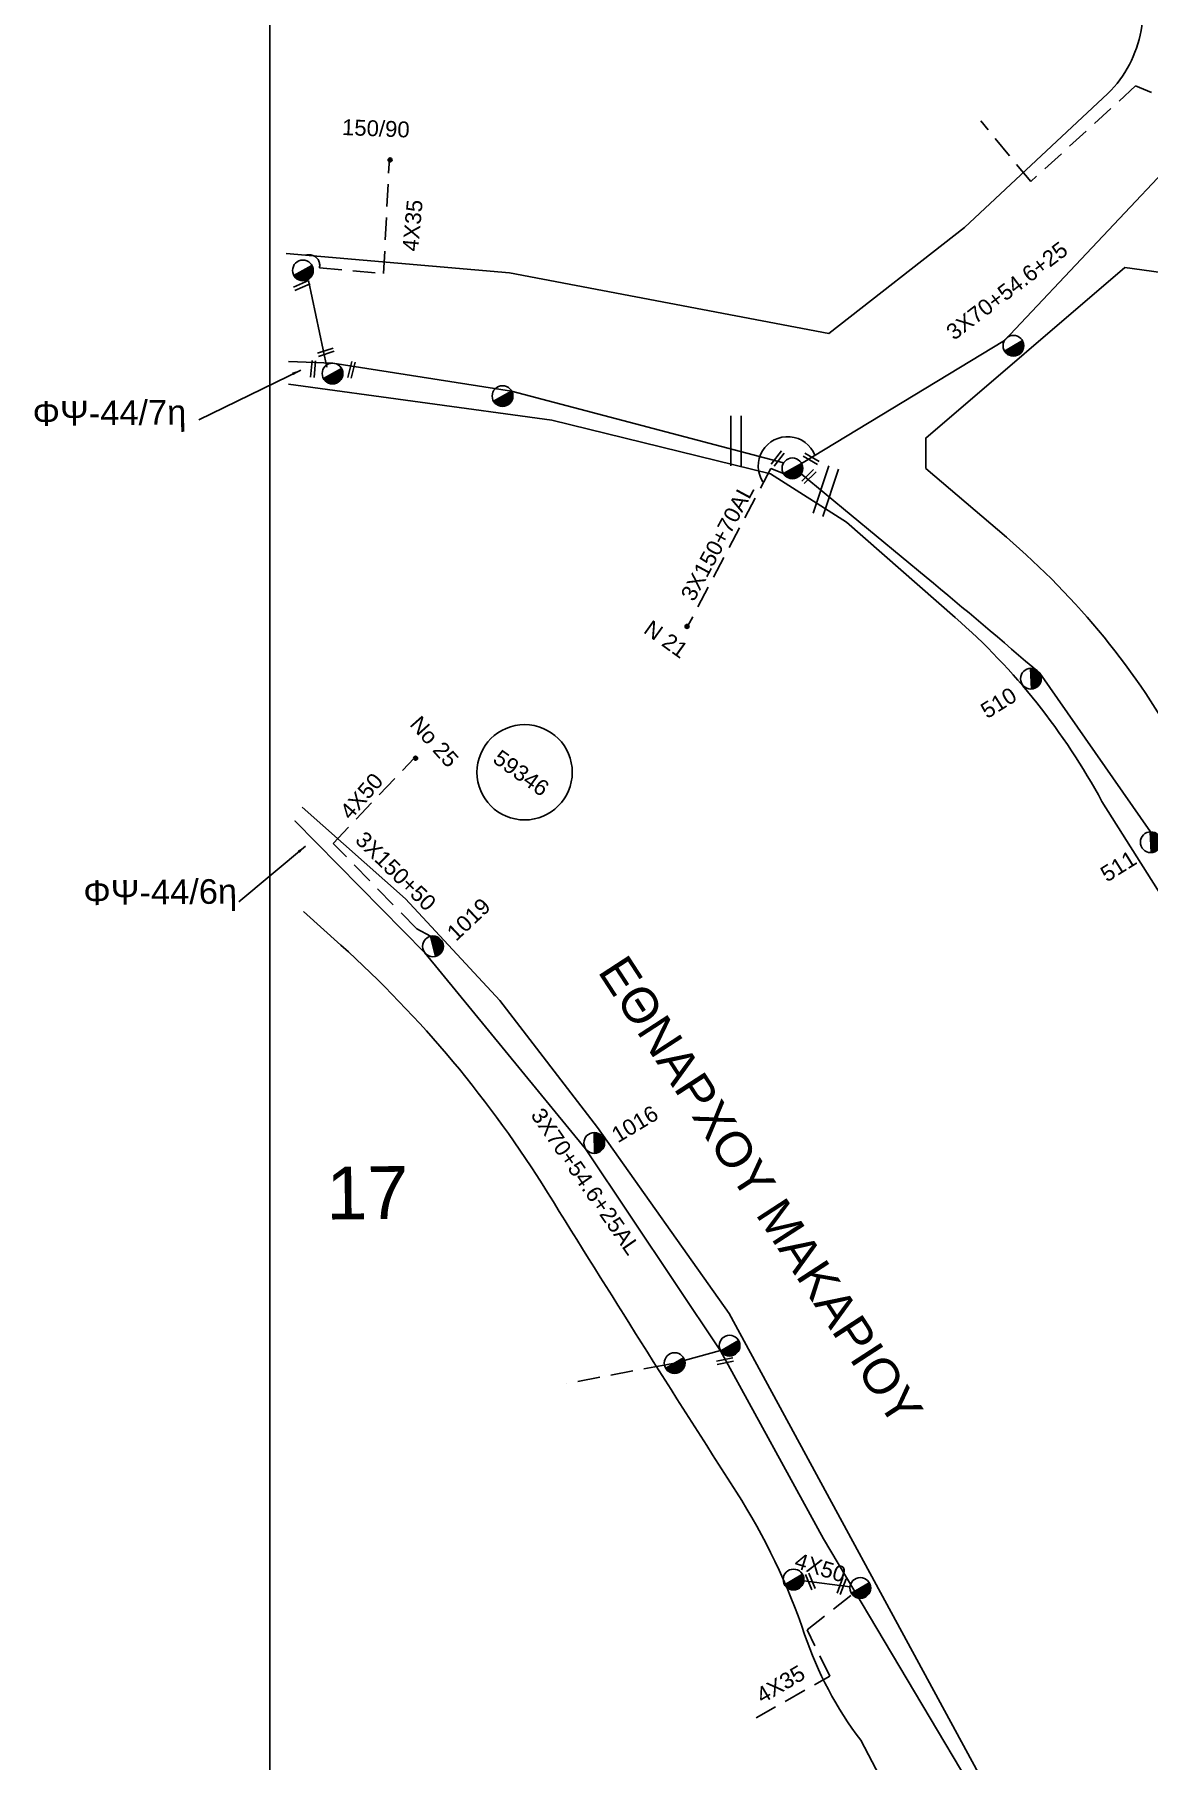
# Model space of a CAD drawing. Header units: millimetres. Extents: x 898 to 5598, y 789 to 3443.
# Drawn here: x 898 to 1024.7, y 1149.1 to 1345.3 of the extents above; entities that cross this region are included whole.
import ezdxf

# ---------------------------------------------------------------- set-up
doc = ezdxf.new("R2010")
doc.units = ezdxf.units.MM
doc.linetypes.add('DASHED', pattern=[19.05, 12.7, -6.35])
for name, color, linetype in [('Άγνωστα', 7, 'Continuous'), ('Επιγραφές - Σχήματα', 7, 'Continuous'), ('Καλώδια ΧΤ   3x150+70AL', 7, 'DASHED'), ('Καλώδια ΧΤ   3x150AL+50CU', 7, 'DASHED'), ('Μηχανική τομή', 7, 'Continuous'), ('Στύλος ΦΜ', 7, 'Continuous'), ('Στύλος ΦΜ @ 1', 7, 'Continuous'), ('Συνδέσεις', 7, 'Continuous'), ('Συνεστραμμένα ΧΤ   3x70+54.6+25 AL', 7, 'SYN_LINE'), ('Τομή', 7, 'Continuous'), ('Υπόβαθρο ΔΕΗ', 7, 'Continuous'), ('Υπόγεια καλώδια Παροχών ΧΤ   4x16CU', 7, 'DASHED'), ('Υπόγεια καλώδια Παροχών ΧΤ   4x50AL', 7, 'DASHED')]:
    doc.layers.add(name, color=color, linetype=linetype)
doc.styles.add('arial', font='arial.ttf')
doc.styles.get("Standard").update_dxf_attribs({"font": 'arial.ttf'})
doc.linetypes.add('SYN_LINE', pattern='A,0.5,-0.0001,["/\\/\\/\\/",Standard,S=0.1,R=0,X=0,Y=-0.05],-0.25', length=0.7501)
doc.dimstyles.new('ISO-25', dxfattribs={"dimtxt": 2.5, "dimasz": 2.5, "dimexe": 1.25, "dimexo": 0.625, "dimtad": 1, "dimtxsty": 'Standard', "dimcen": 2.5, "dimadec": 0, "dimazin": 0, "dimtfac": 1, "dimtmove": 0, "dimatfit": 3, "dimfxl": 1, "dimarcsym": 0})

# ---------------------------------------------------------------- blocks, each defined once
blk = doc.blocks.new('ΥΠΑΡΧΩΝ ΤΣΙΜΕΝΤΕΝΙΟΣ ΣΤΥΛΟΣ')
at = {"layer": 'Στύλος ΦΜ'}
blk.add_hatch(color=7, dxfattribs=at).paths.add_polyline_path([(-1.29, -2.28, 0.574793), (2.62, 0, 0.268822), (1.3, 2.27)])
at = {"layer": 'Στύλος ΦΜ', "color": 7}
blk.add_line((-1.29, -2.28), (1.3, 2.27), dxfattribs=at)
blk.add_circle((0, 0), 2.62, dxfattribs=at)
at = {"layer": 'Στύλος ΦΜ', "flags": 4}
for tag, p in [('ΑΡΙΘΜΟΣ', (-4.68, 8.05)), ('ΤΥΠΟΣ', (-4.91, 3.03))]:
    blk.add_attdef(tag, p, '', height=4, dxfattribs=at)
blk = doc.blocks.new('ΤΟΜΗ')
at = {"layer": 'Τομή', "ltscale": 40}
for p, q in [((-5.68, 0), (5.68, 0)), ((5.68, -2.33), (-5.68, -2.33))]:
    blk.add_line(p, q, dxfattribs=at)
blk = doc.blocks.new('ΜΗΧΑΝΙΚΗ ΤΟΜΗ')
at = {"layer": 'Μηχανική τομή', "ltscale": 40}
for p, q in [((-1.89, 0.78), (1.89, 0.78)), ((1.89, 0), (-1.89, 0))]:
    blk.add_line(p, q, dxfattribs=at)
blk = doc.blocks.new('_ΣΥΝΔΕΣΗ')
at = {"layer": 'Συνδέσεις', "linetype": 'SYN_LINE', "ltscale": 40}
blk.add_hatch(color=256, dxfattribs=at).paths.add_polyline_path([(0.5, -0.01, 1), (-0.5, -0.01, 1)])
at = {"layer": 'Συνδέσεις'}
blk.add_circle((0, -0.01), 0.5, dxfattribs=at)

msp = doc.modelspace()

# ---------------------------------------------------------------- linework, layer by layer
at = {"layer": 'Άγνωστα', "color": 133, "linetype": 'DASHED', "ltscale": 0.2}
msp.add_lwpolyline([(1031.25, 1333.8), (1031.7, 1334.18, 0.719322), (1030.73, 1336.69, -0.153231), (1028.57, 1337.27), (1023.24, 1339.47), (1011.32, 1328.6), (1005.62, 1335.5)], format="xyb", dxfattribs=at)
at = {"layer": 'Άγνωστα', "color": 173, "linetype": 'DASHED', "ltscale": 0.2}
msp.add_lwpolyline([(928.19, 1319.62, -0.896964), (930.43, 1318.8), (937.72, 1318.16), (938.38, 1331.17)], format="xyb", dxfattribs=at)
at = {"layer": 'Άγνωστα', "color": 173, "linetype": 'SYN_LINE', "ltscale": 10}
msp.add_lwpolyline([(931.28, 1307.52), (929.18, 1317.37)], dxfattribs=at)
at = {"layer": 'Άγνωστα', "color": 173, "linetype": 'SYN_LINE', "ltscale": 20}
msp.add_lwpolyline([(926.9, 1308.13), (931.96, 1307.95), (952.28, 1304.78), (983.2, 1296.61)], dxfattribs=at)
at = {"layer": 'Άγνωστα', "color": 1, "linetype": 'SYN_LINE', "ltscale": 20}
msp.add_lwpolyline([(985.21, 1295.38), (999.43, 1283.62, -0.005042), (1012.33, 1272.71), (1024.91, 1254.68), (1035.08, 1236.37), (1049.7, 1207.71), (1058.51, 1187.43), (1068.11, 1160.12)], format="xyb", dxfattribs=at)
at = {"layer": 'Άγνωστα', "color": 85, "linetype": 'DASHED', "ltscale": 0.2}
for points in [[(943.07, 1242.81), (941.49, 1243.65), (931.99, 1253.36)], [(980.09, 1153.94), (988.45, 1158.71), (985.87, 1163.97), (991.01, 1167.99)]]:
    msp.add_lwpolyline(points, dxfattribs=at)
at = {"layer": 'Άγνωστα', "color": 62}
msp.add_lwpolyline([(976.02, 1195.72), (970.82, 1194.29), (969.8, 1194.1)], dxfattribs=at)
at = {"layer": 'Άγνωστα', "color": 62, "linetype": 'DASHED', "ltscale": 0.2}
msp.add_lwpolyline([(969.8, 1194.1), (958.56, 1191.96)], dxfattribs=at)
at = {"layer": 'Άγνωστα', "color": 85}
msp.add_lwpolyline([(990.76, 1168.84), (985.51, 1169.52)], dxfattribs=at)
at = {"layer": 'Επιγραφές - Σχήματα'}
msp.add_lwpolyline([(2932.69, 801.84), (2932.69, 1798.94), (924.79, 1798.94), (924.79, 801.84)], dxfattribs=at)
msp.add_circle((953.76, 1261.45), 5.42, dxfattribs=at)
at = {"layer": 'Καλώδια ΧΤ   3x150+70AL', "color": 133, "ltscale": 0.2}
msp.add_lwpolyline([(983.18, 1295.43), (981.75, 1295.99), (972.32, 1278.09)], dxfattribs=at)
at = {"layer": 'Καλώδια ΧΤ   3x150AL+50CU', "color": 0, "linetype": 'Continuous', "ltscale": 0.2}
msp.add_arc((983.67, 1296.26), 3.34, 21.8818, 212.333, dxfattribs=at)
at = {"layer": 'Συνεστραμμένα ΧΤ   3x70+54.6+25 AL', "color": 133, "linetype": 'SYN_LINE', "ltscale": 20}
msp.add_lwpolyline([(985.24, 1296.56), (1008.32, 1310.53), (1029.47, 1332.98)], dxfattribs=at)
at = {"layer": 'Συνεστραμμένα ΧΤ   3x70+54.6+25 AL', "color": 85, "ltscale": 20}
msp.add_lwpolyline([(1007.11, 1140.84), (1006.77, 1142.34), (987.74, 1174.31), (976.05, 1195.67), (960.7, 1218.66), (942.43, 1240.91), (927.63, 1255.94), (927.63, 1255.94)], dxfattribs=at)
at = {"layer": 'Υπόβαθρο ΔΕΗ'}
for points in [[(928.85, 1484.81), (950.07, 1456.79), (965.6, 1435.43), (991.88, 1399.93), (1010.82, 1375.7), (1010.82, 1375.7), (1020.42, 1361.06, -0.204254), (1023.86, 1345.77, -0.153394), (1020.09, 1338.62), (1003.77, 1323.38), (988.36, 1311.32), (952.03, 1318.24), (926.63, 1320.42)], [(1163.66, 1227.26), (1129.91, 1249.65), (1098.31, 1271.08), (1075.57, 1287.19), (1048.98, 1304.79), (1030.52, 1317.65), (1022.01, 1318.83), (999.37, 1299.45), (999.37, 1295.99), (1008.54, 1288.16, -0.090922), (1028.52, 1263.61), (1041.63, 1241.75, -0.037003), (1055.28, 1214.64), (1061.2, 1201.41), (1074.33, 1169.35), (1081.99, 1164.74), (1140.97, 1184.42), (1157.33, 1189.55), (1164.36, 1223.22, 0.191011), (1163.66, 1227.26, -1.784369)], [(926.91, 1305.56), (956.87, 1301.47), (981.72, 1295.39), (990.37, 1289.89), (1002.73, 1279.05, -0.089332), (1019.4, 1258.13), (1030.86, 1239.99), (1049.56, 1202.57), (1061.7, 1173.16), (1066.31, 1160.35), (1011.46, 1143.23), (1007.09, 1144.52), (977.02, 1199.94), (962.06, 1221.08), (950.94, 1235.5), (940.21, 1247.08), (928.47, 1257.49)], [(928.62, 1245.64), (932.87, 1241.81, -0.070407), (956.37, 1213.67, 0.003573), (977.85, 1179.6, -0.061141), (985.6, 1163.44, 0.081165), (991.98, 1151.42), (996.71, 1142.37), (996.35, 1138.3), (938.97, 1120.5), (932.68, 1124.72), (928.15, 1137.03)]]:
    msp.add_lwpolyline(points, format="xyb", dxfattribs=at)
at = {"layer": 'Υπόγεια καλώδια Παροχών ΧΤ   4x50AL', "color": 85, "linetype": 'DASHED', "ltscale": 0.2}
msp.add_lwpolyline([(931.99, 1253.36), (941.2, 1263.06)], dxfattribs=at)

# ---------------------------------------------------------------- block references
at = {"layer": 'Μηχανική τομή'}
for p, xscale, yscale, zscale, rotation in [((928.49, 1316.61), 0.4999999999999997, 0.4999999999999997, 0.4999999999999997, 23.32419811688824), ((931.22, 1309.01), 0.4999999999999998, 0.4999999999999998, 0.4999999999999998, 18.26283317981262), ((929.9, 1307.27), 0.4999999999999998, 0.4999999999999998, 0.4999999999999998, 85.03620181918303), ((934.26, 1307.15), 0.4999999999999997, 0.4999999999999997, 0.4999999999999997, 75.41847981419195), ((982.7, 1296.99), 0.4999999999999998, 0.4999999999999998, 0.4999999999999998, 52.0435127974461), ((986.24, 1296.92), 0.4999999999999998, 0.4999999999999998, 0.4999999999999998, 330.139664108056), ((985.95, 1295.22), 0.4999999999999998, 0.4999999999999998, 0.4999999999999998, 224.9544645254214), ((976.58, 1194.3), 0.4999999999999998, 0.4999999999999998, 0.4999999999999998, 11.77231726194831), ((986.06, 1169.39), 0.4999999999999998, 0.4999999999999998, 0.4999999999999998, 292.4850387796502), ((989.62, 1169.01), 0.4999999999999998, 0.4999999999999998, 0.4999999999999998, 249.446072617103)]:
    msp.add_blockref('ΜΗΧΑΝΙΚΗ ΤΟΜΗ', p, dxfattribs=dict(at, xscale=xscale, yscale=yscale, zscale=zscale, rotation=rotation))
at = {"layer": 'Στύλος ΦΜ @ 1', "ltscale": 40, "xscale": 0.4499999999998181, "yscale": 0.4499999999998181, "zscale": 0.4499999999998181}
for p, rotation in [((928.55, 1318.5), 328.5477813433569), ((1009.34, 1309.94), 330.0199831919481), ((931.92, 1306.78), 328.5477813433569), ((951.25, 1304.22), 328.5477813433569), ((984.21, 1296), 328.5477813433569), ((977.07, 1196.27), 330.0199831919481), ((970.82, 1194.29), 330.0199831919481), ((984.34, 1169.68), 330.0199831919481), ((991.93, 1168.72), 330.0199831919481)]:
    msp.add_blockref('ΥΠΑΡΧΩΝ ΤΣΙΜΕΝΤΕΝΙΟΣ ΣΤΥΛΟΣ', p, dxfattribs=dict(at, rotation=rotation))
at = {"layer": 'Στύλος ΦΜ @ 1', "ltscale": 40}
ref = msp.add_blockref('ΥΠΑΡΧΩΝ ΤΣΙΜΕΝΤΕΝΙΟΣ ΣΤΥΛΟΣ', (1011.33, 1272.09), dxfattribs=dict(at, xscale=0.4499999999998182, yscale=0.4499999999998182, zscale=0.4499999999998182, rotation=31.98506444830221))
ref.add_attrib('ΤΥΠΟΣ', '510', (1006.35, 1267.48), dxfattribs={"layer": 'Στύλος ΦΜ', "height": 1.8, "rotation": 31.9851, "flags": 4})
ref = msp.add_blockref('ΥΠΑΡΧΩΝ ΤΣΙΜΕΝΤΕΝΙΟΣ ΣΤΥΛΟΣ', (1024.95, 1253.5), dxfattribs=dict(at, xscale=0.4499999999998182, yscale=0.4499999999998182, zscale=0.4499999999998182, rotation=31.98506444830221))
ref.add_attrib('ΤΥΠΟΣ', '511', (1019.97, 1248.9), dxfattribs={"layer": 'Στύλος ΦΜ', "height": 1.8, "rotation": 31.9851, "flags": 4})
ref = msp.add_blockref('ΥΠΑΡΧΩΝ ΤΣΙΜΕΝΤΕΝΙΟΣ ΣΤΥΛΟΣ', (943.34, 1241.66), dxfattribs=dict(at, xscale=0.449999999999818, yscale=0.449999999999818, zscale=0.449999999999818, rotation=43.24117522275745))
ref.add_attrib('ΤΥΠΟΣ', '1019', (945.97, 1242.17), dxfattribs={"layer": 'Στύλος ΦΜ', "height": 1.8, "rotation": 43.2412, "flags": 4})
ref = msp.add_blockref('ΥΠΑΡΧΩΝ ΤΣΙΜΕΝΤΕΝΙΟΣ ΣΤΥΛΟΣ', (961.68, 1219.31), dxfattribs=dict(at, xscale=0.4499999999998181, yscale=0.4499999999998181, zscale=0.4499999999998181, rotation=31.03114947154304))
ref.add_attrib('ΤΥΠΟΣ', '1016', (964.36, 1219.26), dxfattribs={"layer": 'Στύλος ΦΜ', "height": 1.8, "rotation": 31.0311, "flags": 4})
at = {"layer": 'Συνδέσεις', "xscale": 0.4499999999999886, "yscale": 0.4499999999999886, "zscale": 0.4499999999999886}
for p in [(938.47, 1331.07), (972.23, 1278.03), (941.36, 1263.05)]:
    msp.add_blockref('_ΣΥΝΔΕΣΗ', p, dxfattribs=at)
at = {"layer": 'Τομή', "xscale": 0.5, "yscale": 0.5, "zscale": 0.5}
for p, rotation in [((978.38, 1299.14), 270), ((987.46, 1293.58), 71.42321459679466)]:
    msp.add_blockref('ΤΟΜΗ', p, dxfattribs=dict(at, rotation=rotation))

# ---------------------------------------------------------------- texts
at = {"ltscale": 40, "insert": (965.35, 1241), "char_height": 4, "width": 94.4586, "attachment_point": 1, "rotation": 303.042, "style": 'arial'}
msp.add_mtext('EΘNAPXOY ΜΑΚΑΡΙΟΥ', dxfattribs=at)
at = {"layer": 'Άγνωστα', "ltscale": 40, "attachment_point": 1, "style": 'arial'}
for s, insert, char_height, width, rotation in [('4X35', (939.84, 1320.77), 1.8, 7.1535, 84.5742), ('3X70+54.6+25', (1001.49, 1311.92), 1.8, 31.6072, 37.3084), ('ΦΨ-44/7η', (897.8, 1303.62), 2.8, 7.1535, 0.5869), ('N 21', (968.21, 1278.86), 1.8, 7.1535, 324.3949), ('No 25', (941.94, 1268.04), 1.8, 7.1535, 311.7494), ('59346', (951.06, 1264.14), 1.8, 7.1535, 324.3949), ('4X50', (932.6, 1257.12), 1.8, 31.6072, 49.0348), ('3X150+50', (935.64, 1254.9), 1.8, 31.6072, 315.4857), ('ΦΨ-44/6η', (903.57, 1249.15), 2.8, 7.1535, 0.5869), ('17', (931.18, 1216.6), 6, 7.1535, 0.5869), ('4X50', (984.85, 1172.77), 1.8, 31.6072, 342.8548), ('4X35', (979.87, 1157.08), 1.8, 31.6072, 30.4996)]:
    msp.add_mtext(s, dxfattribs=dict(at, insert=insert, char_height=char_height, width=width, rotation=rotation))
at = {"layer": 'Καλώδια ΧΤ   3x150+70AL', "ltscale": 0.2, "insert": (971.42, 1281.61), "char_height": 1.8, "width": 31.6072, "attachment_point": 1, "rotation": 61.6172, "style": 'arial'}
msp.add_mtext('3X150+70AL', dxfattribs=at)
at = {"layer": 'Συνεστραμμένα ΧΤ   3x70+54.6+25 AL', "ltscale": 20, "insert": (955.86, 1223.5), "char_height": 1.8, "width": 31.6072, "attachment_point": 1, "rotation": 304.7519, "style": 'arial'}
msp.add_mtext('3X70+54.6+25AL', dxfattribs=at)
at = {"layer": 'Υπόγεια καλώδια Παροχών ΧΤ   4x16CU', "ltscale": 0.2, "insert": (933.04, 1335.7), "char_height": 1.8, "width": 31.6072, "attachment_point": 1, "rotation": 357.8011, "style": 'arial'}
msp.add_mtext('150/90', dxfattribs=at)

# ---------------------------------------------------------------- leaders
at = {"layer": 'Επιγραφές - Σχήματα', "ltscale": 40}
for points in [[(928.3, 1307.18), (916.71, 1301.53)], [(928.84, 1253.05), (921.26, 1246.72)]]:
    msp.add_leader(points, dimstyle='ISO-25', override={"dimasz": 1, "dimtad": 0}, dxfattribs=at)

doc.saveas('drawing.dxf')
